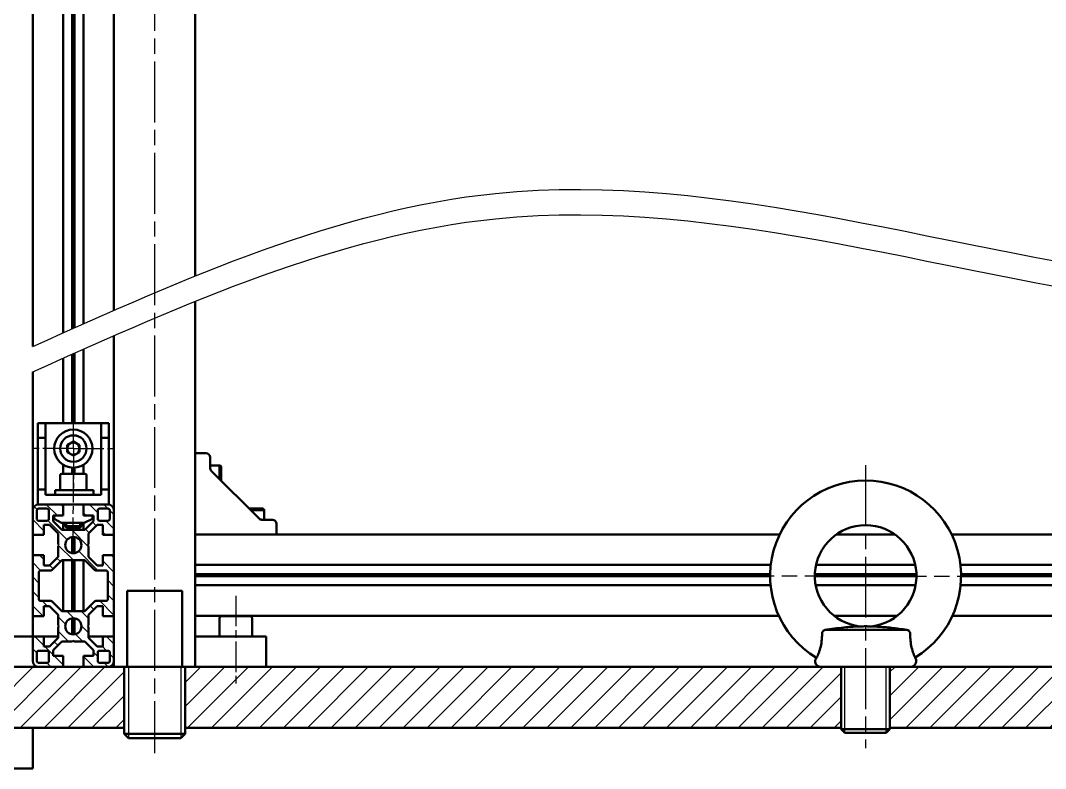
# Model space of a CAD drawing. Header units: millimetres. Extents: x 32504 to 36677, y 41990 to 42879.
# Drawn here: x 34735 to 34936.8, y 42402.4 to 42549.7 of the extents above; entities that cross this region are included whole.
import ezdxf

# ---------------------------------------------------------------- set-up
doc = ezdxf.new("R2010")
doc.units = ezdxf.units.MM
doc.linetypes.add('AM_ISO08W050', pattern=[18, 12, -1.5, 3, -1.5])
doc.linetypes.add('AM_ISO08W050x2', pattern=[9, 6, -0.75, 1.5, -0.75])
for name, color, linetype, lineweight in [('AM_0N', 7, 'Continuous', 50), ('AM_4N', 3, 'Continuous', 25), ('Duong_tam', 4, 'AM_ISO08W050', 25), ('Net_dam', 7, 'Continuous', 50), ('Net_manh', 3, 'Continuous', 25)]:
    doc.layers.add(name, color=color, linetype=linetype, lineweight=lineweight)

msp = doc.modelspace()

# ---------------------------------------------------------------- hatches: boundary and pattern name
at = {"layer": 'Net_manh'}
h = msp.add_hatch(dxfattribs=at)
h.set_pattern_fill('_U', color=256, scale=2, angle=315, pattern_type=0)
h.set_pattern_definition([(315, (40417.1464, 66832.2228), (1.41421356, 1.41421356), [])])
h.paths.add_polyline_path([(34748.3941, 42444.1331), (34748.3941, 42446.2182), (34748.2741, 42446.426), (34748.3941, 42446.6339), (34748.3941, 42448.7189), (34750.1013, 42450.426), (34751.1941, 42450.426), (34751.1941, 42448.426), (34753.2741, 42448.426, 0.41421356), (34753.3941, 42448.546), (34753.3941, 42453.226, 0.41421356), (34752.1941, 42454.426), (34747.5141, 42454.426, 0.41421356), (34747.3941, 42454.306), (34747.3941, 42452.226), (34749.3941, 42452.226), (34749.3941, 42451.1331), (34747.687, 42449.426), (34745.602, 42449.426), (34745.3936, 42449.3057), (34745.3923, 42448.026, -0.41454336), (34746.9941, 42446.426, -1), (34743.7941, 42446.426, -0.41388384), (34745.3923, 42448.026), (34745.3936, 42449.3063), (34745.1863, 42449.426), (34743.1013, 42449.426), (34741.3941, 42451.1331), (34741.3941, 42452.226), (34743.3941, 42452.226), (34743.3941, 42454.306, 0.41421356), (34743.2741, 42454.426), (34738.5941, 42454.426, 0.41421356), (34737.3941, 42453.226), (34737.3941, 42448.546, 0.41421356), (34737.5141, 42448.426), (34739.5941, 42448.426), (34739.5941, 42450.426), (34740.687, 42450.426), (34742.3941, 42448.7189), (34742.3941, 42446.6339), (34742.5141, 42446.426), (34742.3941, 42446.2182), (34742.3941, 42444.1331), (34740.687, 42442.426), (34739.5941, 42442.426), (34739.5941, 42444.426), (34737.5141, 42444.426, 0.41421356), (34737.3941, 42444.306), (34737.3941, 42432.546, 0.41421356), (34737.5141, 42432.426), (34739.5941, 42432.426), (34739.5941, 42434.426), (34740.687, 42434.426), (34742.3941, 42432.7189), (34742.3941, 42430.6339), (34742.5141, 42430.426), (34742.3941, 42430.2182), (34742.3941, 42428.1331), (34740.687, 42426.426), (34739.5941, 42426.426), (34739.5941, 42428.426), (34737.5141, 42428.426, 0.41421356), (34737.3941, 42428.306), (34737.3941, 42423.626, 0.41421356), (34738.5941, 42422.426), (34743.2741, 42422.426, 0.41421356), (34743.3941, 42422.546), (34743.3941, 42424.626), (34741.3941, 42424.626), (34741.3941, 42425.7189), (34743.1012, 42427.426), (34745.1863, 42427.426), (34745.3941, 42427.546), (34745.602, 42427.426), (34747.687, 42427.426), (34749.3941, 42425.7189), (34749.3941, 42424.626), (34747.3941, 42424.626), (34747.3941, 42422.546, 0.41421356), (34747.5141, 42422.426), (34752.1941, 42422.426, 0.41421356), (34753.3941, 42423.626), (34753.3941, 42428.306, 0.41421356), (34753.2741, 42428.426), (34751.1941, 42428.426), (34751.1941, 42426.426), (34750.1013, 42426.426), (34748.3941, 42428.1331), (34748.3941, 42430.2182), (34748.2741, 42430.426), (34748.3941, 42430.6339), (34748.3941, 42432.7189), (34750.1013, 42434.426), (34751.1941, 42434.426), (34751.1941, 42432.426), (34753.2741, 42432.426, 0.41421356), (34753.3941, 42432.546), (34753.3941, 42444.306, 0.41421356), (34753.2741, 42444.426), (34751.1941, 42444.426), (34751.1941, 42442.426), (34750.1013, 42442.426)])
h.paths.add_polyline_path([(34747.687, 42443.426), (34749.5699, 42441.5432, 0.19891249), (34749.8527, 42441.426), (34751.7941, 42441.426, -0.41421356), (34752.1941, 42441.026), (34752.1941, 42435.826, -0.41421356), (34751.7941, 42435.426), (34749.8527, 42435.426, 0.19891261), (34749.5699, 42435.3089), (34747.687, 42433.426), (34743.1013, 42433.426), (34741.2184, 42435.3089, 0.19891258), (34740.9356, 42435.426), (34738.9941, 42435.426, -0.41421356), (34738.5941, 42435.826), (34738.5941, 42441.026, -0.41421356), (34738.9941, 42441.426), (34740.9356, 42441.426, 0.19891267), (34741.2184, 42441.5432), (34743.1012, 42443.426)], flags=16)
h.paths.add_polyline_path([(34750.1941, 42451.626), (34750.1941, 42453.226, -0.41421356), (34750.5941, 42453.626), (34752.1941, 42453.626, -0.41421356), (34752.5941, 42453.226), (34752.5941, 42451.626, -0.41421356), (34752.1941, 42451.226), (34750.5941, 42451.226, -0.41421356)], flags=16)
h.paths.add_polyline_path([(34740.1941, 42451.226), (34738.5941, 42451.226, -0.41421356), (34738.1941, 42451.626), (34738.1941, 42453.226, -0.41421356), (34738.5941, 42453.626), (34740.1941, 42453.626, -0.41421356), (34740.5941, 42453.226), (34740.5941, 42451.626, -0.41421356)], flags=16)
h.paths.add_polyline_path([(34746.9941, 42430.426, -1), (34743.7941, 42430.426, -1)], flags=16)
h.paths.add_polyline_path([(34750.5941, 42425.626), (34752.1941, 42425.626, -0.41421356), (34752.5941, 42425.226), (34752.5941, 42423.626, -0.41421356), (34752.1941, 42423.226), (34750.5941, 42423.226, -0.41421356), (34750.1941, 42423.626), (34750.1941, 42425.226, -0.41421356)], flags=16)
h.paths.add_polyline_path([(34740.5941, 42425.226), (34740.5941, 42423.626, -0.41421356), (34740.1941, 42423.226), (34738.5941, 42423.226, -0.41421356), (34738.1941, 42423.626), (34738.1941, 42425.226, -0.41421356), (34738.5941, 42425.626), (34740.1941, 42425.626, -0.41421356)], flags=16)
h.paths.add_polyline_path([(35060.3941, 42446.2182), (35060.2741, 42446.426), (35060.3941, 42446.6339), (35060.3941, 42448.7189), (35062.1013, 42450.426), (35063.1941, 42450.426), (35063.1941, 42448.426), (35065.2741, 42448.426, 0.41421356), (35065.3941, 42448.546), (35065.3941, 42453.226, 0.38983445), (35064.2948, 42454.4218), (35059.4826, 42454.4218, 0.33823607), (35059.3941, 42454.306), (35059.3941, 42452.226), (35061.3941, 42452.226), (35061.3941, 42451.1331), (35059.687, 42449.426), (35057.602, 42449.426), (35057.3563, 42449.2842), (35057.3506, 42448.0254, -0.42220909), (35058.9941, 42446.426, -1), (35055.7941, 42446.426, -0.40626299), (35057.3506, 42448.0254), (35057.3565, 42449.3278), (35057.1863, 42449.426), (35055.1013, 42449.426), (35053.3941, 42451.1331), (35053.3941, 42452.226), (35055.3941, 42452.226), (35055.3941, 42454.306, 0.33823607), (35055.3057, 42454.4218), (35055.1096, 42454.4218), (35050.4935, 42454.4218, 0.38983445), (35049.3941, 42453.226), (35049.3941, 42448.546, 0.41421356), (35049.5141, 42448.426), (35051.5941, 42448.426), (35051.5941, 42450.426), (35052.687, 42450.426), (35054.3941, 42448.7189), (35054.3941, 42446.6339), (35054.5141, 42446.426), (35054.3941, 42446.2182), (35054.3941, 42444.1331), (35052.687, 42442.426), (35051.5941, 42442.426), (35051.5941, 42444.426), (35049.5141, 42444.426, 0.41421356), (35049.3941, 42444.306), (35049.3941, 42432.546, 0.41421356), (35049.5141, 42432.426), (35051.5941, 42432.426), (35051.5941, 42434.426), (35052.687, 42434.426), (35054.3941, 42432.7189), (35054.3941, 42430.6339), (35054.5141, 42430.426), (35054.3941, 42430.2182), (35054.3941, 42428.1331), (35052.687, 42426.426), (35051.5941, 42426.426), (35051.5941, 42428.426), (35049.5141, 42428.426, 0.41421356), (35049.3941, 42428.306), (35049.3941, 42423.626, 0.41421356), (35050.5941, 42422.426), (35055.2741, 42422.426, 0.41421356), (35055.3941, 42422.546), (35055.3941, 42424.626), (35053.3941, 42424.626), (35053.3941, 42425.7189), (35055.1012, 42427.426), (35057.1863, 42427.426), (35057.3941, 42427.546), (35057.602, 42427.426), (35059.687, 42427.426), (35061.3941, 42425.7189), (35061.3941, 42424.626), (35059.3941, 42424.626), (35059.3941, 42422.546, 0.41421356), (35059.5141, 42422.426), (35064.1941, 42422.426, 0.41421356), (35065.3941, 42423.626), (35065.3941, 42428.306, 0.41421356), (35065.2741, 42428.426), (35063.1941, 42428.426), (35063.1941, 42426.426), (35062.1013, 42426.426), (35060.3941, 42428.1331), (35060.3941, 42430.2182), (35060.2741, 42430.426), (35060.3941, 42430.6339), (35060.3941, 42432.7189), (35062.1013, 42434.426), (35063.1941, 42434.426), (35063.1941, 42432.426), (35065.2741, 42432.426, 0.41421356), (35065.3941, 42432.546), (35065.3941, 42444.306, 0.41421356), (35065.2741, 42444.426), (35063.1941, 42444.426), (35063.1941, 42442.426), (35062.1013, 42442.426), (35060.3941, 42444.1331)])
h.paths.add_polyline_path([(35059.687, 42443.426), (35061.5699, 42441.5432, 0.19891267), (35061.8527, 42441.426), (35063.7941, 42441.426, -0.41421356), (35064.1941, 42441.026), (35064.1941, 42435.826, -0.41421356), (35063.7941, 42435.426), (35061.8527, 42435.426, 0.19891258), (35061.5699, 42435.3089), (35059.687, 42433.426), (35055.1013, 42433.426), (35053.2184, 42435.3089, 0.19891261), (35052.9356, 42435.426), (35050.9941, 42435.426, -0.41421356), (35050.5941, 42435.826), (35050.5941, 42441.026, -0.41421356), (35050.9941, 42441.426), (35052.9356, 42441.426, 0.19891249), (35053.2184, 42441.5432), (35055.1012, 42443.426)], flags=16)
h.paths.add_polyline_path([(35062.1941, 42451.626), (35062.1941, 42453.226, -0.41421356), (35062.5941, 42453.626), (35064.1941, 42453.626, -0.41421356), (35064.5941, 42453.226), (35064.5941, 42451.626, -0.41421356), (35064.1941, 42451.226), (35062.5941, 42451.226, -0.41421356)], flags=16)
h.paths.add_polyline_path([(35052.1941, 42451.226), (35050.5941, 42451.226, -0.41421356), (35050.1941, 42451.626), (35050.1941, 42453.226, -0.41421356), (35050.5941, 42453.626), (35052.1941, 42453.626, -0.41421356), (35052.5941, 42453.226), (35052.5941, 42451.626, -0.41421356)], flags=16)
h.paths.add_polyline_path([(35058.9941, 42430.426, -1), (35055.7941, 42430.426, -1)], flags=16)
h.paths.add_polyline_path([(35062.5941, 42425.626), (35064.1941, 42425.626, -0.41421356), (35064.5941, 42425.226), (35064.5941, 42423.626, -0.41421356), (35064.1941, 42423.226), (35062.5941, 42423.226, -0.41421356), (35062.1941, 42423.626), (35062.1941, 42425.226, -0.41421356)], flags=16)
h.paths.add_polyline_path([(35052.5941, 42425.226), (35052.5941, 42423.626, -0.41421356), (35052.1941, 42423.226), (35050.5941, 42423.226, -0.41421356), (35050.1941, 42423.626), (35050.1941, 42425.226, -0.41421356), (35050.5941, 42425.626), (35052.1941, 42425.626, -0.41421356)], flags=16)
h = msp.add_hatch(dxfattribs=at)
h.set_pattern_fill('_U', color=256, scale=3.333333, angle=45, pattern_type=0)
h.set_pattern_definition([(45, (42600.9254, 66563.4668), (-2.3570226, 2.3570226), [])])
h.paths.add_polyline_path([(34701.458, 42422.426), (34701.458, 42410.426), (34712.658, 42410.426), (34712.658, 42422.426), (34708.2245, 42422.426)])
h.paths.add_polyline_path([(34722.1941, 42422.426), (34722.1941, 42410.426), (34755.3941, 42410.426), (34755.3941, 42422.426)])
h.paths.add_polyline_path([(34896.5941, 42410.426), (34896.5941, 42422.426), (34767.3941, 42422.426), (34767.3941, 42410.426)])
h.paths.add_polyline_path([(34906.1941, 42422.426), (34906.1941, 42410.426), (35035.3941, 42410.4336), (35035.3941, 42422.4336)])
h.paths.add_polyline_path([(35080.5941, 42410.426), (35080.5941, 42422.426), (35049.3941, 42422.426), (35047.3941, 42422.4336), (35047.3941, 42410.4336)])
h.paths.add_polyline_path([(35101.3941, 42410.426), (35101.3941, 42422.426), (35090.1941, 42422.426), (35090.1941, 42410.426)])

# ---------------------------------------------------------------- linework, layer by layer
at = {"layer": 'AM_0N'}
for p, q in [((34749.362, 42457.266), (34741.842, 42457.266)), ((34741.842, 42457.266), (34741.842, 42456.346)), ((34741.842, 42456.346), (34749.362, 42456.346)), ((34749.362, 42456.346), (34749.362, 42457.266)), ((34743.7941, 42450.826), (34743.7941, 42450.1327)), ((34743.7941, 42450.1327), (34746.9941, 42450.1327)), ((34744.1009, 42449.826), (34746.6874, 42449.826)), ((34746.9941, 42450.1327), (34746.6874, 42449.826)), ((34746.9941, 42450.826), (34746.9941, 42450.1327)), ((34896.5941, 42422.426), (34896.5941, 42410.1622)), ((34906.1941, 42422.426), (34906.1941, 42410.1622)), ((34756.253, 42408.426), (34755.3941, 42409.2848)), ((34755.3941, 42409.2848), (34767.3941, 42409.2848)), ((34767.3941, 42409.2848), (34766.5353, 42408.426)), ((34896.5941, 42410.1622), (34897.3303, 42409.426)), ((34897.3303, 42409.426), (34905.458, 42409.426)), ((34906.1941, 42410.1622), (34905.458, 42409.426)), ((34756.253, 42408.426), (34766.5353, 42408.426))]:
    msp.add_line(p, q, dxfattribs=at)
msp.add_circle((34745.402, 42465.426), 3.76, dxfattribs=at)
at = {"layer": 'AM_4N'}
for p, q in [((34744.1009, 42449.826), (34744.1009, 42450.826)), ((34746.6874, 42449.826), (34746.6874, 42450.826)), ((34756.253, 42422.426), (34756.253, 42408.426)), ((34766.5353, 42422.426), (34766.5353, 42408.426)), ((34897.3303, 42409.426), (34897.3303, 42422.426)), ((34905.458, 42409.426), (34905.458, 42422.426))]:
    msp.add_line(p, q, dxfattribs=at)
at = {"layer": 'Duong_tam'}
for p, q in [((34761.3941, 42775.6698), (34761.3941, 42405.426)), ((34901.36, 42462.1407), (34901.3961, 42406.426)), ((34901.4021, 42440.296), (34878.5942, 42440.296)), ((34901.4021, 42440.296), (34924.2099, 42440.296))]:
    msp.add_line(p, q, dxfattribs=at)
at = {"layer": 'Duong_tam', "linetype": 'AM_ISO08W050x2'}
for p, q in [((34745.402, 42465.426), (34745.402, 42473.186)), ((34745.402, 42465.426), (34737.642, 42465.426)), ((34745.402, 42465.426), (34753.162, 42465.426)), ((34745.402, 42465.426), (34745.402, 42457.666)), ((34745.3901, 42445.826), (34745.406, 42461.666)), ((34777.3941, 42436.426), (34777.3941, 42418.426))]:
    msp.add_line(p, q, dxfattribs=at)
at = {"layer": 'Net_dam'}
for p, q in [((34769.3941, 42499.4002), (34769.3941, 42700.4526)), ((34753.3941, 42698.3369), (34753.3941, 42492.6464)), ((34737.3941, 42696.812), (34737.3941, 42485.5376)), ((34743.3941, 42697.3527), (34743.3941, 42488.2226)), ((34745.1863, 42697.5187), (34745.1863, 42489.0217)), ((34745.3941, 42619.0502), (34745.3941, 42489.1143)), ((34745.602, 42619.0502), (34745.602, 42489.2068)), ((34747.3941, 42613.8502), (34747.3941, 42490.0032)), ((34769.3941, 42422.426), (34769.3941, 42494.4117)), ((34753.3941, 42487.658), (34753.3941, 42422.426)), ((34745.1863, 42484.0333), (34745.1863, 42470.426)), ((34745.3941, 42484.1258), (34745.3941, 42470.426)), ((34745.602, 42484.2184), (34745.602, 42470.426)), ((34747.3941, 42485.0148), (34747.3941, 42470.426)), ((34743.3941, 42483.2341), (34743.3941, 42470.426)), ((34737.3941, 42480.5492), (34737.3941, 42453.226)), ((34739.902, 42470.426), (34738.402, 42470.426)), ((34738.402, 42470.426), (34738.402, 42469.626)), ((34738.402, 42469.626), (34738.402, 42467.5574)), ((34739.902, 42469.626), (34739.902, 42470.426)), ((34750.902, 42470.426), (34739.902, 42470.426)), ((34739.902, 42467.5574), (34739.902, 42469.626)), ((34752.402, 42470.426), (34750.902, 42470.426)), ((34750.902, 42470.426), (34750.902, 42469.626)), ((34750.902, 42469.626), (34750.902, 42467.5574)), ((34752.402, 42470.426), (34752.402, 42469.626)), ((34752.402, 42469.626), (34752.402, 42467.5574)), ((34738.402, 42467.5574), (34739.902, 42467.5574)), ((34738.402, 42466.9917), (34738.402, 42467.5574)), ((34738.402, 42466.9917), (34738.402, 42457.5803)), ((34739.902, 42467.5574), (34739.902, 42466.9917)), ((34739.902, 42457.5803), (34739.902, 42466.9917)), ((34745.402, 42466.8163), (34744.198, 42466.1211)), ((34744.198, 42466.1211), (34744.198, 42464.7309)), ((34745.402, 42466.8163), (34746.606, 42466.1211)), ((34746.606, 42464.7309), (34746.606, 42466.1211)), ((34750.902, 42467.5574), (34752.402, 42467.5574)), ((34750.902, 42466.9917), (34750.902, 42467.5574)), ((34750.902, 42466.9917), (34750.902, 42457.5803)), ((34752.402, 42467.5574), (34752.402, 42466.9917)), ((34752.402, 42466.9917), (34752.402, 42457.5803)), ((34745.402, 42464.0358), (34744.198, 42464.7309)), ((34746.606, 42464.7309), (34745.402, 42464.0358)), ((34771.5141, 42464.5039), (34769.3941, 42464.5039)), ((34772.3141, 42461.6353), (34772.3141, 42463.7039)), ((34743.3941, 42462.247), (34743.3941, 42461.707)), ((34743.3941, 42462.1249), (34743.3941, 42460.466)), ((34745.1863, 42461.666), (34745.1863, 42460.466)), ((34745.3941, 42461.6713), (34745.3941, 42460.466)), ((34745.602, 42461.6882), (34745.602, 42460.466)), ((34747.3941, 42460.466), (34747.3941, 42462.2371)), ((34774.1941, 42462.1039), (34772.3141, 42462.1039)), ((34774.1941, 42459.4239), (34774.1941, 42462.1039)), ((34774.5141, 42461.7839), (34774.5141, 42459.1039)), ((34742.7941, 42460.146), (34742.7941, 42457.266)), ((34743.1141, 42460.466), (34747.6741, 42460.466)), ((34747.9941, 42457.266), (34747.9941, 42460.146)), ((34781.9598, 42451.6582), (34772.5485, 42461.0696)), ((34738.402, 42457.346), (34738.402, 42457.5803)), ((34739.902, 42457.5803), (34739.902, 42457.346)), ((34750.902, 42457.346), (34750.902, 42457.5803)), ((34752.402, 42457.5803), (34752.402, 42457.346)), ((34739.902, 42457.346), (34738.402, 42457.346)), ((34738.402, 42457.346), (34738.402, 42456.546)), ((34738.402, 42456.546), (34738.402, 42454.426)), ((34739.902, 42456.546), (34739.902, 42457.346)), ((34739.902, 42456.546), (34739.902, 42456.346)), ((34739.902, 42456.346), (34750.902, 42456.346)), ((34750.902, 42457.346), (34750.902, 42456.546)), ((34752.402, 42457.346), (34750.902, 42457.346)), ((34750.902, 42456.346), (34750.902, 42456.546)), ((34752.402, 42457.346), (34752.402, 42456.546)), ((34752.402, 42456.546), (34752.402, 42454.426)), ((34743.2741, 42454.426), (34738.5941, 42454.426)), ((34740.1941, 42453.626), (34738.5941, 42453.626)), ((34747.5141, 42454.426), (34743.2741, 42454.426)), ((34743.3941, 42454.426), (34743.3941, 42454.306)), ((34743.3941, 42452.226), (34743.3941, 42454.306)), ((34747.3941, 42454.426), (34747.3941, 42454.306)), ((34747.3941, 42454.306), (34747.3941, 42452.226)), ((34752.1941, 42454.426), (34747.5141, 42454.426)), ((34752.1941, 42453.626), (34750.5941, 42453.626)), ((34779.9941, 42453.6239), (34782.6741, 42453.6239)), ((34737.3941, 42453.226), (34737.3941, 42448.546)), ((34738.1941, 42453.226), (34738.1941, 42451.626)), ((34740.5941, 42451.626), (34740.5941, 42453.226)), ((34741.3941, 42452.226), (34743.3941, 42452.226)), ((34741.3941, 42451.1331), (34741.3941, 42452.226)), ((34741.5941, 42452.226), (34741.5941, 42451.5763)), ((34741.5941, 42451.5763), (34743.0468, 42450.826)), ((34747.3941, 42452.226), (34749.3941, 42452.226)), ((34749.1941, 42451.5892), (34747.5046, 42450.826)), ((34749.1941, 42452.226), (34749.1941, 42451.5892)), ((34749.3941, 42452.226), (34749.3941, 42451.1331)), ((34750.1941, 42453.226), (34750.1941, 42451.626)), ((34752.5941, 42451.626), (34752.5941, 42453.226)), ((34753.3941, 42448.546), (34753.3941, 42453.226)), ((34780.3941, 42453.3039), (34780.3141, 42453.3039)), ((34782.9941, 42453.3039), (34780.3941, 42453.3039)), ((34784.5941, 42451.4239), (34782.5255, 42451.4239)), ((34782.9941, 42451.4239), (34782.9941, 42453.3039)), ((34738.5941, 42451.226), (34740.1941, 42451.226)), ((34739.5941, 42450.426), (34740.687, 42450.426)), ((34739.5941, 42448.426), (34739.5941, 42450.426)), ((34740.687, 42450.426), (34742.3941, 42448.7189)), ((34743.1013, 42449.426), (34741.3941, 42451.1331)), ((34745.3941, 42450.826), (34743.0468, 42450.826)), ((34745.1863, 42449.426), (34743.1013, 42449.426)), ((34743.3941, 42450.826), (34743.3941, 42449.426)), ((34745.3941, 42450.826), (34743.7941, 42450.826)), ((34743.7941, 42450.1327), (34744.1009, 42449.826)), ((34745.3941, 42449.306), (34745.1863, 42449.426)), ((34745.3941, 42450.826), (34747.5046, 42450.826)), ((34745.3941, 42450.826), (34746.9941, 42450.826)), ((34745.602, 42449.426), (34745.3941, 42449.306)), ((34747.687, 42449.426), (34745.602, 42449.426)), ((34747.3941, 42450.826), (34747.3941, 42449.426)), ((34749.3941, 42451.1331), (34747.687, 42449.426)), ((34748.3941, 42448.7189), (34750.1013, 42450.426)), ((34750.1013, 42450.426), (34751.1941, 42450.426)), ((34750.5941, 42451.226), (34752.1941, 42451.226)), ((34751.1941, 42450.426), (34751.1941, 42448.426)), ((34785.3941, 42448.5039), (34785.3941, 42450.6239)), ((34737.3941, 42448.546), (34737.3941, 42444.306)), ((34737.5141, 42448.426), (34739.5941, 42448.426)), ((34742.3941, 42448.7189), (34742.3941, 42446.6339)), ((34745.1863, 42448.0125), (34745.1863, 42444.8396)), ((34745.3941, 42448.026), (34745.3941, 42444.826)), ((34745.602, 42448.0125), (34745.602, 42444.8396)), ((34748.3941, 42446.6339), (34748.3941, 42448.7189)), ((34751.1941, 42448.426), (34753.2741, 42448.426)), ((34769.3941, 42448.5039), (34785.3941, 42448.5039)), ((34769.3941, 42448.5039), (34884.4589, 42448.5039)), ((34895.6613, 42448.5039), (34907.0915, 42448.5039)), ((34918.3294, 42448.5039), (35033.3941, 42448.5039)), ((34742.3941, 42446.6339), (34742.5141, 42446.426)), ((34742.5141, 42446.426), (34742.3941, 42446.2182)), ((34742.3941, 42446.2182), (34742.3941, 42444.1331)), ((34748.2741, 42446.426), (34748.3941, 42446.6339)), ((34748.3941, 42446.2182), (34748.2741, 42446.426)), ((34748.3941, 42444.1331), (34748.3941, 42446.2182)), ((34737.3941, 42444.306), (34737.3941, 42432.546)), ((34739.5941, 42444.426), (34737.5141, 42444.426)), ((34739.5941, 42442.426), (34739.5941, 42444.426)), ((34742.3941, 42444.1331), (34740.687, 42442.426)), ((34743.1012, 42443.426), (34741.2184, 42441.5432)), ((34747.687, 42443.426), (34743.1012, 42443.426)), ((34743.3941, 42443.426), (34743.3941, 42433.426)), ((34745.1863, 42443.426), (34745.1863, 42433.426)), ((34745.3941, 42443.426), (34745.3941, 42433.426)), ((34745.602, 42443.426), (34745.602, 42433.426)), ((34747.3941, 42443.426), (34747.3941, 42433.426)), ((34749.5699, 42441.5432), (34747.687, 42443.426)), ((34750.1013, 42442.426), (34748.3941, 42444.1331)), ((34751.1941, 42444.426), (34751.1941, 42442.426)), ((34753.2741, 42444.426), (34751.1941, 42444.426)), ((34753.3941, 42432.546), (34753.3941, 42444.306)), ((34740.9356, 42441.426), (34738.9941, 42441.426)), ((34740.687, 42442.426), (34739.5941, 42442.426)), ((34751.7941, 42441.426), (34749.8527, 42441.426)), ((34751.1941, 42442.426), (34750.1013, 42442.426)), ((34769.3941, 42442.5039), (34882.719, 42442.5039)), ((34891.6661, 42442.5039), (34911.1189, 42442.5039)), ((34920.0693, 42442.5039), (35033.3941, 42442.5039)), ((34738.5941, 42441.026), (34738.5941, 42435.826)), ((34752.1941, 42435.826), (34752.1941, 42441.026)), ((34769.3941, 42440.7117), (34882.5978, 42440.7117)), ((34769.3941, 42440.5039), (34882.5949, 42440.5039)), ((34769.3941, 42440.296), (34882.5942, 42440.296)), ((34891.4287, 42440.7117), (34911.38, 42440.7117)), ((34891.4289, 42440.5039), (34911.385, 42440.5039)), ((34891.4292, 42440.296), (34911.3749, 42440.296)), ((34920.1905, 42440.7117), (35033.3941, 42440.7117)), ((34920.1935, 42440.5039), (35033.3941, 42440.5039)), ((34920.1941, 42440.296), (35033.3941, 42440.296)), ((34755.9824, 42437.426), (34766.8059, 42437.426)), ((34755.9824, 42437.426), (34755.9824, 42422.426)), ((34766.8059, 42437.426), (34766.8059, 42422.426)), ((34769.3941, 42438.5039), (34882.666, 42438.5039)), ((34891.5862, 42438.5039), (34911.2076, 42438.5039)), ((34920.1132, 42438.5039), (35033.3941, 42438.5039)), ((34738.9941, 42435.426), (34740.9356, 42435.426)), ((34741.2184, 42435.3089), (34743.1013, 42433.426)), ((34747.687, 42433.426), (34749.5699, 42435.3089)), ((34749.8527, 42435.426), (34751.7941, 42435.426)), ((34739.5941, 42434.426), (34740.687, 42434.426)), ((34739.5941, 42432.426), (34739.5941, 42434.426)), ((34740.687, 42434.426), (34742.3941, 42432.7189)), ((34743.1013, 42433.426), (34747.687, 42433.426)), ((34748.3941, 42432.7189), (34750.1013, 42434.426)), ((34750.1013, 42434.426), (34751.1941, 42434.426)), ((34751.1941, 42434.426), (34751.1941, 42432.426)), ((34737.3941, 42432.546), (34737.3941, 42428.426)), ((34737.5141, 42432.426), (34739.5941, 42432.426)), ((34742.3941, 42432.7189), (34742.3941, 42430.6339)), ((34745.1863, 42432.0125), (34745.1863, 42428.8396)), ((34745.3941, 42432.026), (34745.3941, 42428.826)), ((34745.602, 42432.0125), (34745.602, 42428.8396)), ((34748.3941, 42430.6339), (34748.3941, 42432.7189)), ((34751.1941, 42432.426), (34753.2741, 42432.426)), ((34769.3941, 42432.5039), (34884.0955, 42432.5039)), ((34774.1941, 42432.026), (34774.1941, 42428.426)), ((34774.5941, 42432.426), (34777.3941, 42432.426)), ((34777.3941, 42432.426), (34780.1941, 42432.426)), ((34780.5941, 42428.426), (34780.5941, 42432.026)), ((34895.1824, 42432.5039), (34907.5617, 42432.5039)), ((34918.6712, 42432.5039), (35033.3941, 42432.5039)), ((34742.3941, 42430.6339), (34742.5141, 42430.426)), ((34742.5141, 42430.426), (34742.3941, 42430.2182)), ((34742.3941, 42430.2182), (34742.3941, 42428.1331)), ((34748.2741, 42430.426), (34748.3941, 42430.6339)), ((34748.3941, 42430.2182), (34748.2741, 42430.426)), ((34748.3941, 42428.1331), (34748.3941, 42430.2182)), ((34893.4815, 42429.7309), (34909.5075, 42429.7309)), ((34737.5141, 42428.426), (34732.1941, 42428.426)), ((34737.3941, 42428.306), (34737.3941, 42423.626)), ((34739.5941, 42428.426), (34737.5141, 42428.426)), ((34739.5941, 42426.426), (34739.5941, 42428.426)), ((34739.5941, 42428.426), (34742.3941, 42428.426)), ((34742.3941, 42428.1331), (34740.687, 42426.426)), ((34741.3941, 42425.7189), (34743.1012, 42427.426)), ((34743.1012, 42427.426), (34745.1863, 42427.426)), ((34745.1863, 42427.426), (34745.3941, 42427.546)), ((34745.3941, 42427.546), (34745.602, 42427.426)), ((34745.602, 42427.426), (34747.687, 42427.426)), ((34747.687, 42427.426), (34749.3941, 42425.7189)), ((34751.1941, 42428.426), (34748.3941, 42428.426)), ((34750.1013, 42426.426), (34748.3941, 42428.1331)), ((34751.1941, 42428.426), (34751.1941, 42426.426)), ((34753.2741, 42428.426), (34751.1941, 42428.426)), ((34753.3941, 42428.426), (34753.2741, 42428.426)), ((34753.3941, 42423.626), (34753.3941, 42428.306)), ((34783.3941, 42428.426), (34769.3941, 42428.426)), ((34783.3941, 42422.426), (34783.3941, 42428.426)), ((34738.1941, 42425.226), (34738.1941, 42423.626)), ((34740.1941, 42425.626), (34738.5941, 42425.626)), ((34740.687, 42426.426), (34739.5941, 42426.426)), ((34740.5941, 42423.626), (34740.5941, 42425.226)), ((34741.3941, 42424.626), (34741.3941, 42425.7189)), ((34749.3941, 42425.7189), (34749.3941, 42424.626)), ((34751.1941, 42426.426), (34750.1013, 42426.426)), ((34750.1941, 42425.226), (34750.1941, 42423.626)), ((34752.1941, 42425.626), (34750.5941, 42425.626)), ((34752.5941, 42423.626), (34752.5941, 42425.226)), ((34738.5941, 42423.226), (34740.1941, 42423.226)), ((34743.3941, 42424.626), (34741.3941, 42424.626)), ((34743.3941, 42422.546), (34743.3941, 42424.626)), ((34747.3941, 42424.626), (34747.3941, 42422.546)), ((34749.3941, 42424.626), (34747.3941, 42424.626)), ((34750.5941, 42423.226), (34752.1941, 42423.226)), ((34891.4365, 42423.8034), (34891.4328, 42423.656)), ((34911.1537, 42424.2676), (34911.3675, 42423.8088)), ((34911.3713, 42423.656), (34911.3675, 42423.8088)), ((34911.3713, 42423.656), (34911.3675, 42423.8088)), ((34755.6941, 42422.426), (34721.5941, 42422.426)), ((34738.5941, 42422.426), (34743.2741, 42422.426)), ((34747.5141, 42422.426), (34752.1941, 42422.426)), ((34755.3941, 42422.426), (34755.3941, 42410.426)), ((34755.3941, 42422.426), (34767.3941, 42422.426)), ((34767.0941, 42422.426), (34755.6941, 42422.426)), ((34897.1941, 42422.426), (34767.0941, 42422.426)), ((34767.3941, 42422.4412), (34767.3941, 42410.426)), ((34897.3941, 42422.426), (34892.6245, 42422.426)), ((34897.3941, 42422.426), (34905.5941, 42422.426)), ((34910.1638, 42422.426), (34905.3941, 42422.426)), ((35049.3941, 42422.426), (34905.5941, 42422.426)), ((34755.3941, 42410.426), (34722.1941, 42410.426)), ((34737.3941, 42410.426), (34737.3941, 42402.426)), ((34755.3941, 42409.2848), (34755.3941, 42410.426)), ((34896.5941, 42410.426), (34767.3941, 42410.426)), ((34767.3941, 42409.2848), (34767.3941, 42410.426)), ((34896.5941, 42410.1622), (34906.1941, 42410.1622)), ((35035.3941, 42410.426), (34906.1941, 42410.426)), ((34756.253, 42408.426), (34766.5353, 42408.426)), ((34701.3941, 42402.426), (34737.3941, 42402.426))]:
    msp.add_line(p, q, dxfattribs=at)
for centre, radius in [((34745.402, 42465.426), 2.6), ((34745.3941, 42446.426), 1.6), ((34745.3941, 42430.426), 1.6)]:
    msp.add_circle(centre, radius, dxfattribs=at)
for centre, radius, start, end in [((34745.402, 42465.426), 1.204, 120, 180), ((34745.402, 42465.426), 1.204, 60, 120), ((34745.402, 42465.426), 1.204, 0, 60), ((34745.402, 42465.426), 1.204, 180, 240), ((34745.402, 42465.426), 1.204, 240, 300), ((34745.402, 42465.426), 1.204, 300, 0), ((34771.5141, 42463.7039), 0.8, 0, 90), ((34773.1141, 42461.6353), 0.8, 180, 225), ((34774.1941, 42461.7839), 0.32, 0, 90), ((34743.1141, 42460.146), 0.32, 90, 180), ((34747.6741, 42460.146), 0.32, 0, 90), ((34901.4021, 42440.3407), 18.8, 301.245258, 238.99935), ((34738.5941, 42453.226), 1.2, 90, 180), ((34738.5941, 42453.226), 0.4, 90, 180), ((34740.1941, 42453.226), 0.4, 0, 90), ((34743.2741, 42454.306), 0.12, 0, 90), ((34747.5141, 42454.306), 0.12, 90, 180), ((34750.5941, 42453.226), 0.4, 90, 180), ((34752.1941, 42453.226), 1.2, 0, 90), ((34752.1941, 42453.226), 0.4, 0, 90), ((34782.6741, 42453.3039), 0.32, 0, 90), ((34738.5941, 42451.626), 0.4, 180, 270), ((34740.1941, 42451.626), 0.4, 270, 0), ((34750.5941, 42451.626), 0.4, 180, 270), ((34752.1941, 42451.626), 0.4, 270, 0), ((34782.5255, 42452.2239), 0.8, 225, 270), ((34784.5941, 42450.6239), 0.8, 0, 90), ((34901.4021, 42440.3407), 10, 276.75655, 263.24061), ((34737.5141, 42448.546), 0.12, 180, 270), ((34753.2741, 42448.546), 0.12, 270, 0), ((34737.5141, 42444.306), 0.12, 90, 180), ((34753.2741, 42444.306), 0.12, 0, 90), ((34738.9941, 42441.026), 0.4, 90, 180), ((34740.9356, 42441.826), 0.4, 270, 315.000067), ((34749.8527, 42441.826), 0.4, 224.999973, 270), ((34751.7941, 42441.026), 0.4, 0, 90), ((34738.9941, 42435.826), 0.4, 180, 270), ((34740.9356, 42435.026), 0.4, 44.999953, 90), ((34749.8527, 42435.026), 0.4, 90, 135.000054), ((34751.7941, 42435.826), 0.4, 270, 0), ((34737.5141, 42432.546), 0.12, 180, 270), ((34753.2741, 42432.546), 0.12, 270, 0), ((34774.5941, 42432.026), 0.4, 90, 180), ((34780.1941, 42432.026), 0.4, 0, 90), ((34737.5141, 42428.306), 0.12, 90, 180), ((34753.2741, 42428.306), 0.12, 0, 90), ((34738.5941, 42425.226), 0.4, 90, 180), ((34740.1941, 42425.226), 0.4, 0, 90), ((34750.5941, 42425.226), 0.4, 90, 180), ((34752.1941, 42425.226), 0.4, 0, 90), ((34738.5941, 42423.626), 1.2, 180, 270), ((34738.5941, 42423.626), 0.4, 180, 270), ((34740.1941, 42423.626), 0.4, 270, 0), ((34750.5941, 42423.626), 0.4, 180, 270), ((34752.1941, 42423.626), 1.2, 270, 0), ((34752.1941, 42423.626), 0.4, 270, 0), ((34892.6324, 42423.626), 1.2, 178.567904, 270), ((34910.1717, 42423.626), 1.2, 270, 1.432096), ((34910.1717, 42423.626), 1.2, 270, 1.432096), ((34743.2741, 42422.546), 0.12, 270, 0), ((34747.5141, 42422.546), 0.12, 180, 270)]:
    msp.add_arc(centre, radius, start, end, dxfattribs=at)
for points, knots in [([(34892.8158, 42428.9601), (34892.8236, 42429.0459), (34892.8392, 42429.2175), (34892.9677, 42429.4464), (34893.158, 42429.6233), (34893.3434, 42429.7059), (34893.4555, 42429.7262), (34893.4815, 42429.7309)], [0, 0, 0, 0, 0.22809854, 0.45601683, 0.68834798, 0.927715, 1, 1, 1, 1]), ([(34893.4815, 42429.7309), (34893.5993, 42429.7484), (34894.3572, 42429.8612), (34895.7269, 42430.0485), (34897.3859, 42430.233), (34898.872, 42430.3524), (34899.9676, 42430.4061), (34900.7955, 42430.4233), (34901.2595, 42430.4258), (34901.3889, 42430.426), (34901.4008, 42430.426), (34901.4017, 42430.426), (34901.402, 42430.426)], [0, 0, 0, 0, 0.03962151, 0.25513105, 0.47633377, 0.65880122, 0.84209375, 0.93587519, 0.9911977, 0.99542215, 0.9982007, 1, 1, 1, 1]), ([(34901.402, 42430.426), (34901.4021, 42430.426), (34901.4024, 42430.426), (34901.4075, 42430.426), (34901.4352, 42430.426), (34901.5781, 42430.4257), (34902.2097, 42430.4221), (34903.1677, 42430.3966), (34904.439, 42430.3222), (34905.7851, 42430.2066), (34907.2099, 42430.0482), (34908.4675, 42429.883), (34909.2476, 42429.7689), (34909.5075, 42429.7309)], [0, 0, 0, 0, 0.00036412, 0.00275787, 0.00628123, 0.01577832, 0.05808549, 0.22757033, 0.39645834, 0.56523869, 0.73930053, 0.91313715, 1, 1, 1, 1]), ([(34909.5075, 42429.7309), (34909.5969, 42429.7087), (34909.7757, 42429.6642), (34909.9936, 42429.4887), (34910.139, 42429.2578), (34910.1803, 42429.0689), (34910.1811, 42428.9707), (34910.1812, 42428.9601)], [0, 0, 0, 0, 0.24778715, 0.4958393, 0.73749298, 0.97163916, 1, 1, 1, 1]), ([(34891.4584, 42423.8169), (34891.4728, 42423.8262), (34891.5055, 42423.8471), (34891.7841, 42424.3278), (34892.0641, 42424.9235), (34892.3516, 42425.6427), (34892.6604, 42426.7385), (34892.8081, 42427.969), (34892.8138, 42428.7042), (34892.8158, 42428.9601)], [0, 0, 0, 0, 0.15326617, 0.34696008, 0.44195229, 0.53987093, 0.72571654, 0.9045362, 1, 1, 1, 1]), ([(34910.1812, 42428.9601), (34910.184, 42428.684), (34910.1897, 42428.1261), (34910.2851, 42427.0869), (34910.5235, 42425.9021), (34910.9159, 42424.7943), (34911.2346, 42424.0829), (34911.3971, 42423.7541), (34911.3582, 42423.8026), (34911.3536, 42423.8084)], [0, 0, 0, 0, 0.10604741, 0.21435294, 0.40234871, 0.59056543, 0.77730292, 0.97350307, 1, 1, 1, 1])]:
    msp.add_open_spline(points, degree=3, knots=knots, dxfattribs=at)
at = {"layer": 'Net_manh'}
for p, q in [((34747.3941, 42462.2371), (34747.3941, 42460.466)), ((34755.3941, 42422.426), (34755.3941, 42410.426)), ((34767.3941, 42422.426), (34767.3941, 42410.426)), ((34896.5941, 42422.426), (34896.5941, 42410.426)), ((34906.1941, 42422.426), (34906.1941, 42410.426))]:
    msp.add_line(p, q, dxfattribs=at)
for points in [[(34737.3941, 42485.5376), (34828.5394, 42515.693), (34965.2214, 42498.2301), (35065.3941, 42498.2301)], [(34737.3941, 42480.5492), (34828.5394, 42510.7045), (34965.2214, 42493.2416), (35065.3941, 42493.2416)]]:
    msp.add_spline(points, degree=3, dxfattribs=at)

doc.saveas('drawing.dxf')
